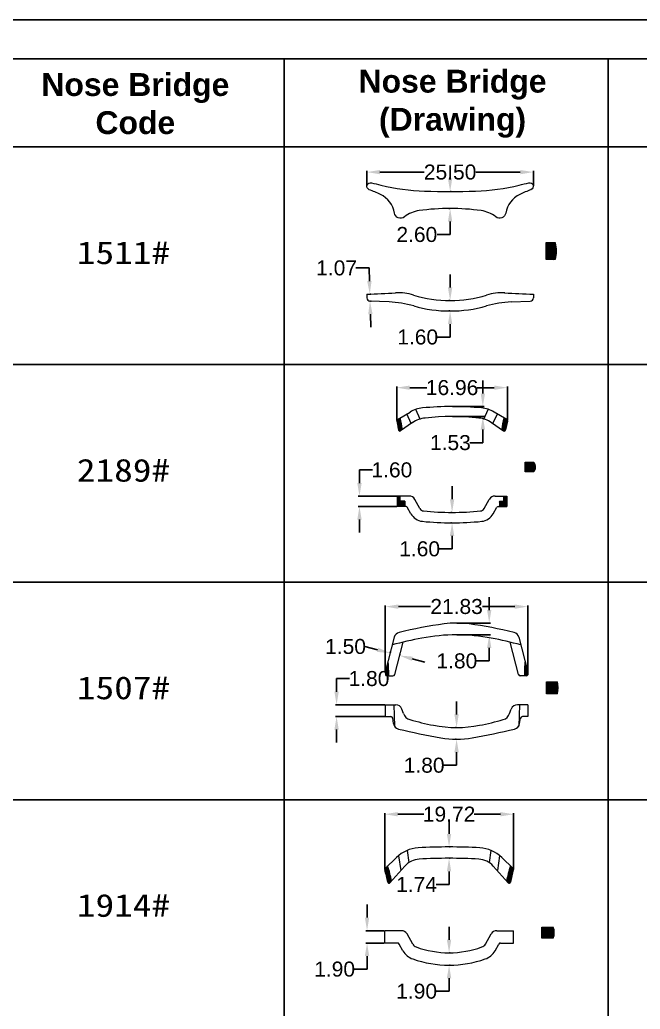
# Model space of a CAD drawing. Header units: inches. Extents: x 3613 to 8393, y -2205 to -794.
# Drawn here: x 4172 to 4267, y -1040.3 to -888.6 of the extents above; entities that cross this region are included whole.
import ezdxf

# ---------------------------------------------------------------- set-up
doc = ezdxf.new("R2010")
doc.units = ezdxf.units.IN
doc.header["$MEASUREMENT"] = 0
doc.styles.get("Standard").update_dxf_attribs({"font": 'arial.ttf'})
doc.dimstyles.new('Standard$0', dxfattribs={"dimtxt": 2.3, "dimasz": 2, "dimexe": 1, "dimexo": 1, "dimgap": 1, "dimtad": 0, "dimtih": 1, "dimtoh": 1, "dimdec": 1, "dimzin": 0, "dimdsep": 46, "dimtxsty": 'Standard', "dimcen": 0, "dimclrd": 4, "dimclre": 4, "dimclrt": 4, "dimadec": 1, "dimazin": 0, "dimtfac": 1, "dimtdec": 1, "dimtofl": 0, "dimtmove": 0, "dimatfit": 0, "dimfxl": 1, "dimtolj": 1, "dimtzin": 0, "dimarcsym": 0})

# ---------------------------------------------------------------- blocks, each defined once
blk = doc.blocks.new('*D350')
at = {"color": 0, "lineweight": -2, "transparency": 16777216}
for p, q in [((4225.13, -914.1), (4225.13, -911.81)), ((4227.13, -911.99), (4233.89, -911.99)), ((4248.63, -911.99), (4241.86, -911.99)), ((4250.63, -914.1), (4250.63, -911.81))]:
    blk.add_line(p, q, dxfattribs=at)
at = {"color": 0, "transparency": 16777216}
for points in [[(4227.13, -911.66), (4227.13, -912.32), (4225.13, -911.99)], [(4248.63, -911.66), (4248.63, -912.32), (4250.63, -911.99)]]:
    blk.add_solid(points, dxfattribs=at)
at = {"layer": 'Defpoints', "color": 0, "transparency": 16777216}
for p in [(4250.63, -911.99), (4225.13, -914.16), (4250.63, -914.16)]:
    blk.add_point(p, dxfattribs=at)
at = {"color": 0, "lineweight": 9, "transparency": 16777216, "insert": (4237.88, -911.99), "char_height": 2.3, "attachment_point": 5}
blk.add_mtext('\\A1;25.50', dxfattribs=at)
blk = doc.blocks.new('*D351')
at = {"color": 0, "lineweight": -2, "transparency": 16777216}
for p, q in [((4237.88, -912.96), (4237.88, -910.96)), ((4237.94, -914.96), (4238.06, -914.96)), ((4237.81, -917.56), (4237.7, -917.56)), ((4237.88, -919.56), (4237.88, -921.56)), ((4237.88, -921.56), (4235.88, -921.56))]:
    blk.add_line(p, q, dxfattribs=at)
at = {"color": 0, "transparency": 16777216}
for points in [[(4237.54, -912.96), (4238.21, -912.96), (4237.88, -914.96)], [(4237.54, -919.56), (4238.21, -919.56), (4237.88, -917.56)]]:
    blk.add_solid(points, dxfattribs=at)
at = {"layer": 'Defpoints', "color": 0, "transparency": 16777216}
for p in [(4237.88, -914.96), (4237.88, -917.56), (4237.88, -917.56)]:
    blk.add_point(p, dxfattribs=at)
at = {"color": 0, "lineweight": 9, "transparency": 16777216, "insert": (4232.78, -921.56), "char_height": 2.3, "attachment_point": 5}
blk.add_mtext('\\A1;2.60', dxfattribs=at)
blk = doc.blocks.new('*D352')
at = {"color": 0, "lineweight": -2, "transparency": 16777216}
for p, q in [((4237.88, -929.67), (4237.88, -927.67)), ((4237.81, -931.67), (4237.7, -931.67)), ((4237.81, -933.27), (4237.7, -933.27)), ((4237.88, -935.27), (4237.88, -937.27)), ((4237.88, -937.27), (4235.88, -937.27))]:
    blk.add_line(p, q, dxfattribs=at)
at = {"color": 0, "transparency": 16777216}
for points in [[(4237.54, -929.67), (4238.21, -929.67), (4237.88, -931.67)], [(4237.54, -935.27), (4238.21, -935.27), (4237.88, -933.27)]]:
    blk.add_solid(points, dxfattribs=at)
at = {"layer": 'Defpoints', "color": 0, "transparency": 16777216}
for p in [(4237.88, -931.67), (4237.88, -933.27), (4237.88, -933.27)]:
    blk.add_point(p, dxfattribs=at)
at = {"color": 0, "lineweight": 9, "transparency": 16777216, "insert": (4232.91, -937.27), "char_height": 2.3, "attachment_point": 5}
blk.add_mtext('\\A1;1.60', dxfattribs=at)
blk = doc.blocks.new('*D353')
at = {"color": 0, "lineweight": -2, "transparency": 16777216}
for p, q in [((4225.46, -926.68), (4223.46, -926.68)), ((4225.51, -928.68), (4225.46, -926.68)), ((4225.64, -930.68), (4225.75, -930.67)), ((4225.67, -931.75), (4225.78, -931.75)), ((4225.66, -933.75), (4225.72, -935.75))]:
    blk.add_line(p, q, dxfattribs=at)
at = {"color": 0, "transparency": 16777216}
for points in [[(4225.85, -928.67), (4225.18, -928.69), (4225.57, -930.68)], [(4226, -933.74), (4225.33, -933.76), (4225.6, -931.75)]]:
    blk.add_solid(points, dxfattribs=at)
at = {"layer": 'Defpoints', "color": 0, "transparency": 16777216}
for p in [(4225.57, -930.68), (4225.57, -930.68), (4225.6, -931.75)]:
    blk.add_point(p, dxfattribs=at)
at = {"color": 0, "lineweight": 9, "transparency": 16777216, "insert": (4220.49, -926.68), "char_height": 2.3, "attachment_point": 5}
blk.add_mtext('\\A1;1.07', dxfattribs=at)
blk = doc.blocks.new('*D354')
at = {"color": 0, "lineweight": -2, "transparency": 16777216}
for p, q in [((4238.18, -962.13), (4238.18, -960.13)), ((4238.12, -964.13), (4238, -964.13)), ((4238.11, -965.73), (4238, -965.73)), ((4238.17, -967.73), (4238.17, -969.73)), ((4238.17, -969.73), (4236.17, -969.73))]:
    blk.add_line(p, q, dxfattribs=at)
at = {"color": 0, "transparency": 16777216}
for points in [[(4237.85, -962.13), (4238.52, -962.13), (4238.18, -964.13)], [(4237.84, -967.73), (4238.51, -967.73), (4238.18, -965.73)]]:
    blk.add_solid(points, dxfattribs=at)
at = {"layer": 'Defpoints', "color": 0, "transparency": 16777216}
for p in [(4238.18, -964.13), (4238.18, -965.73), (4238.18, -965.73)]:
    blk.add_point(p, dxfattribs=at)
at = {"color": 0, "lineweight": 9, "transparency": 16777216, "insert": (4233.21, -969.73), "char_height": 2.3, "attachment_point": 5}
blk.add_mtext('\\A1;1.60', dxfattribs=at)
blk = doc.blocks.new('*D362')
at = {"color": 0, "lineweight": -2, "transparency": 16777216}
for p, q in [((4242.89, -945.92), (4242.89, -943.92)), ((4238.24, -947.92), (4243.07, -947.92)), ((4238.24, -949.45), (4243.07, -949.45)), ((4242.89, -951.45), (4242.89, -953.45)), ((4242.89, -953.45), (4240.89, -953.45))]:
    blk.add_line(p, q, dxfattribs=at)
at = {"color": 0, "transparency": 16777216}
for points in [[(4242.56, -945.92), (4243.23, -945.92), (4242.89, -947.92)], [(4242.56, -951.45), (4243.23, -951.45), (4242.89, -949.45)]]:
    blk.add_solid(points, dxfattribs=at)
at = {"layer": 'Defpoints', "color": 0, "transparency": 16777216}
for p in [(4238.18, -947.92), (4238.18, -949.45), (4242.89, -949.45)]:
    blk.add_point(p, dxfattribs=at)
at = {"color": 0, "lineweight": 9, "transparency": 16777216, "insert": (4237.92, -953.45), "char_height": 2.3, "attachment_point": 5}
blk.add_mtext('\\A1;1.53', dxfattribs=at)
blk = doc.blocks.new('*D363')
at = {"color": 0, "lineweight": -2, "transparency": 16777216}
for p, q in [((4223.99, -959.63), (4223.99, -957.63)), ((4223.99, -957.63), (4225.99, -957.63)), ((4229.73, -961.63), (4223.81, -961.63)), ((4229.73, -963.23), (4223.81, -963.23)), ((4223.99, -965.23), (4223.99, -967.23))]:
    blk.add_line(p, q, dxfattribs=at)
at = {"color": 0, "transparency": 16777216}
for points in [[(4223.66, -959.63), (4224.33, -959.63), (4223.99, -961.63)], [(4223.66, -965.23), (4224.33, -965.23), (4223.99, -963.23)]]:
    blk.add_solid(points, dxfattribs=at)
at = {"layer": 'Defpoints', "color": 0, "transparency": 16777216}
for p in [(4223.99, -961.63), (4229.79, -961.63), (4229.79, -963.23)]:
    blk.add_point(p, dxfattribs=at)
at = {"color": 0, "lineweight": 9, "transparency": 16777216, "insert": (4228.96, -957.63), "char_height": 2.3, "attachment_point": 5}
blk.add_mtext('\\A1;1.60', dxfattribs=at)
blk = doc.blocks.new('*D321')
at = {"color": 0, "lineweight": -2, "transparency": 16777216}
for p, q in [((4229.7, -950.03), (4229.7, -944.84)), ((4231.7, -945.02), (4234.31, -945.02)), ((4244.65, -945.02), (4242.04, -945.02)), ((4246.65, -950.03), (4246.65, -944.84))]:
    blk.add_line(p, q, dxfattribs=at)
at = {"color": 0, "transparency": 16777216}
for points in [[(4231.7, -944.69), (4231.7, -945.35), (4229.7, -945.02)], [(4244.65, -944.69), (4244.65, -945.35), (4246.65, -945.02)]]:
    blk.add_solid(points, dxfattribs=at)
at = {"layer": 'Defpoints', "color": 0, "transparency": 16777216}
for p in [(4229.7, -945.02), (4229.7, -950.09), (4246.65, -950.09)]:
    blk.add_point(p, dxfattribs=at)
at = {"color": 0, "lineweight": 9, "transparency": 16777216, "insert": (4238.18, -945.02), "char_height": 2.3, "attachment_point": 5}
blk.add_mtext('\\A1;16.96', dxfattribs=at)
blk = doc.blocks.new('*D356')
at = {"color": 0, "lineweight": -2, "transparency": 16777216}
for p, q in [((4220.49, -991.61), (4220.49, -989.61)), ((4220.49, -989.61), (4222.49, -989.61)), ((4227.89, -993.61), (4220.31, -993.61)), ((4227.89, -995.41), (4220.31, -995.41)), ((4220.49, -997.41), (4220.49, -999.41))]:
    blk.add_line(p, q, dxfattribs=at)
at = {"color": 0, "transparency": 16777216}
for points in [[(4220.15, -991.61), (4220.82, -991.61), (4220.49, -993.61)], [(4220.15, -997.41), (4220.82, -997.41), (4220.49, -995.41)]]:
    blk.add_solid(points, dxfattribs=at)
at = {"layer": 'Defpoints', "color": 0, "transparency": 16777216}
for p in [(4220.49, -993.61), (4227.95, -993.61), (4227.95, -995.41)]:
    blk.add_point(p, dxfattribs=at)
at = {"color": 0, "lineweight": 9, "transparency": 16777216, "insert": (4225.45, -989.61), "char_height": 2.3, "attachment_point": 5}
blk.add_mtext('\\A1;1.80', dxfattribs=at)
blk = doc.blocks.new('*D357')
at = {"color": 0, "lineweight": -2, "transparency": 16777216}
for p, q in [((4238.87, -995.09), (4238.87, -993.09)), ((4238.8, -997.09), (4238.69, -997.09)), ((4238.8, -998.89), (4238.69, -998.89)), ((4238.87, -1000.89), (4238.87, -1002.89)), ((4238.87, -1002.89), (4236.87, -1002.89))]:
    blk.add_line(p, q, dxfattribs=at)
at = {"color": 0, "transparency": 16777216}
for points in [[(4238.53, -995.09), (4239.2, -995.09), (4238.87, -997.09)], [(4238.53, -1000.89), (4239.2, -1000.89), (4238.87, -998.89)]]:
    blk.add_solid(points, dxfattribs=at)
at = {"layer": 'Defpoints', "color": 0, "transparency": 16777216}
for p in [(4238.87, -997.09), (4238.87, -998.89), (4238.87, -998.89)]:
    blk.add_point(p, dxfattribs=at)
at = {"color": 0, "lineweight": 9, "transparency": 16777216, "insert": (4233.9, -1002.89), "char_height": 2.3, "attachment_point": 5}
blk.add_mtext('\\A1;1.80', dxfattribs=at)
blk = doc.blocks.new('*D358')
at = {"color": 0, "lineweight": -2, "transparency": 16777216}
for p, q in [((4227.95, -988.53), (4227.95, -978.39)), ((4229.95, -978.57), (4234.88, -978.57)), ((4247.78, -978.57), (4242.86, -978.57)), ((4249.78, -988.53), (4249.78, -978.39))]:
    blk.add_line(p, q, dxfattribs=at)
at = {"color": 0, "transparency": 16777216}
for points in [[(4229.95, -978.24), (4229.95, -978.91), (4227.95, -978.57)], [(4247.78, -978.24), (4247.78, -978.91), (4249.78, -978.57)]]:
    blk.add_solid(points, dxfattribs=at)
at = {"layer": 'Defpoints', "color": 0, "transparency": 16777216}
for p in [(4249.78, -978.57), (4227.95, -988.59), (4249.78, -988.59)]:
    blk.add_point(p, dxfattribs=at)
at = {"color": 0, "lineweight": 9, "transparency": 16777216, "insert": (4238.87, -978.57), "char_height": 2.3, "attachment_point": 5}
blk.add_mtext('\\A1;21.83', dxfattribs=at)
blk = doc.blocks.new('*D359')
at = {"color": 0, "lineweight": -2, "transparency": 16777216}
for p, q in [((4243.87, -979.1), (4243.87, -977.1)), ((4238.93, -981.1), (4244.05, -981.1)), ((4238.93, -982.9), (4244.05, -982.9)), ((4243.87, -984.9), (4243.87, -986.9)), ((4243.87, -986.9), (4241.87, -986.9))]:
    blk.add_line(p, q, dxfattribs=at)
at = {"color": 0, "transparency": 16777216}
for points in [[(4243.54, -979.1), (4244.2, -979.1), (4243.87, -981.1)], [(4243.54, -984.9), (4244.2, -984.9), (4243.87, -982.9)]]:
    blk.add_solid(points, dxfattribs=at)
at = {"layer": 'Defpoints', "color": 0, "transparency": 16777216}
for p in [(4238.87, -981.1), (4238.87, -982.9), (4243.87, -982.9)]:
    blk.add_point(p, dxfattribs=at)
at = {"color": 0, "lineweight": 9, "transparency": 16777216, "insert": (4238.91, -986.9), "char_height": 2.3, "attachment_point": 5}
blk.add_mtext('\\A1;1.80', dxfattribs=at)
blk = doc.blocks.new('*D360')
at = {"color": 0, "lineweight": -2, "transparency": 16777216}
for p, q in [((4226.76, -985.19), (4224.83, -984.69)), ((4228.71, -985.63), (4228.74, -985.52)), ((4230.17, -986.01), (4230.2, -985.89)), ((4232.09, -986.57), (4234.02, -987.07))]:
    blk.add_line(p, q, dxfattribs=at)
at = {"color": 0, "transparency": 16777216}
for points in [[(4226.85, -984.87), (4226.68, -985.52), (4228.7, -985.69)], [(4232.17, -986.24), (4232, -986.89), (4230.15, -986.07)]]:
    blk.add_solid(points, dxfattribs=at)
at = {"layer": 'Defpoints', "color": 0, "transparency": 16777216}
for p in [(4228.7, -985.69), (4228.7, -985.69), (4230.15, -986.07)]:
    blk.add_point(p, dxfattribs=at)
at = {"color": 0, "lineweight": 9, "transparency": 16777216, "insert": (4221.86, -984.69), "char_height": 2.3, "attachment_point": 5}
blk.add_mtext('\\A1;1.50', dxfattribs=at)
blk = doc.blocks.new('*D340')
at = {"color": 0, "lineweight": -2, "transparency": 16777216}
for p, q in [((4237.72, -1029.62), (4237.72, -1027.62)), ((4237.78, -1031.62), (4237.9, -1031.62)), ((4237.78, -1033.52), (4237.9, -1033.52)), ((4237.72, -1035.52), (4237.72, -1037.52)), ((4237.72, -1037.52), (4235.72, -1037.52))]:
    blk.add_line(p, q, dxfattribs=at)
at = {"color": 0, "transparency": 16777216}
for points in [[(4237.38, -1029.62), (4238.05, -1029.62), (4237.72, -1031.62)], [(4237.38, -1035.52), (4238.05, -1035.52), (4237.72, -1033.52)]]:
    blk.add_solid(points, dxfattribs=at)
at = {"layer": 'Defpoints', "color": 0, "transparency": 16777216}
for p in [(4237.72, -1031.62), (4237.72, -1033.52), (4237.72, -1033.52)]:
    blk.add_point(p, dxfattribs=at)
at = {"color": 0, "lineweight": 9, "transparency": 16777216, "insert": (4232.75, -1037.52), "char_height": 2.3, "attachment_point": 5}
blk.add_mtext('\\A1;1.90', dxfattribs=at)
blk = doc.blocks.new('*D341')
at = {"color": 0, "lineweight": -2, "transparency": 16777216}
for p, q in [((4225.16, -1026.23), (4225.16, -1024.23)), ((4227.8, -1028.23), (4224.98, -1028.23)), ((4227.8, -1030.13), (4224.98, -1030.13)), ((4225.16, -1032.13), (4225.16, -1034.13)), ((4225.16, -1034.13), (4223.16, -1034.13))]:
    blk.add_line(p, q, dxfattribs=at)
at = {"color": 0, "transparency": 16777216}
for points in [[(4224.82, -1026.23), (4225.49, -1026.23), (4225.16, -1028.23)], [(4224.82, -1032.13), (4225.49, -1032.13), (4225.16, -1030.13)]]:
    blk.add_solid(points, dxfattribs=at)
at = {"layer": 'Defpoints', "color": 0, "transparency": 16777216}
for p in [(4225.16, -1028.23), (4227.86, -1028.23), (4227.86, -1030.13)]:
    blk.add_point(p, dxfattribs=at)
at = {"color": 0, "lineweight": 9, "transparency": 16777216, "insert": (4220.19, -1034.13), "char_height": 2.3, "attachment_point": 5}
blk.add_mtext('\\A1;1.90', dxfattribs=at)
blk = doc.blocks.new('*D408')
at = {"color": 0, "lineweight": -2, "transparency": 16777216}
for p, q in [((4227.86, -1018.78), (4227.86, -1010.21)), ((4229.86, -1010.39), (4233.87, -1010.39)), ((4245.58, -1010.39), (4241.57, -1010.39)), ((4247.58, -1018.78), (4247.58, -1010.21))]:
    blk.add_line(p, q, dxfattribs=at)
at = {"color": 0, "transparency": 16777216}
for points in [[(4229.86, -1010.05), (4229.86, -1010.72), (4227.86, -1010.39)], [(4245.58, -1010.05), (4245.58, -1010.72), (4247.58, -1010.39)]]:
    blk.add_solid(points, dxfattribs=at)
at = {"layer": 'Defpoints', "color": 0, "transparency": 16777216}
for p in [(4227.86, -1010.39), (4227.86, -1018.84), (4247.58, -1018.84)]:
    blk.add_point(p, dxfattribs=at)
at = {"color": 0, "lineweight": 9, "transparency": 16777216, "insert": (4237.72, -1010.39), "char_height": 2.3, "attachment_point": 5}
blk.add_mtext('\\A1;19.72', dxfattribs=at)
blk = doc.blocks.new('*D409')
at = {"color": 0, "lineweight": -2, "transparency": 16777216}
for p, q in [((4237.72, -1013.4), (4237.72, -1011.4)), ((4237.78, -1015.4), (4237.9, -1015.4)), ((4237.78, -1017.14), (4237.9, -1017.14)), ((4237.72, -1019.14), (4237.72, -1021.14)), ((4237.72, -1021.14), (4235.72, -1021.14))]:
    blk.add_line(p, q, dxfattribs=at)
at = {"color": 0, "transparency": 16777216}
for points in [[(4237.38, -1013.4), (4238.05, -1013.4), (4237.72, -1015.4)], [(4237.38, -1019.14), (4238.05, -1019.14), (4237.72, -1017.14)]]:
    blk.add_solid(points, dxfattribs=at)
at = {"layer": 'Defpoints', "color": 0, "transparency": 16777216}
for p in [(4237.72, -1015.4), (4237.72, -1017.14), (4237.72, -1017.14)]:
    blk.add_point(p, dxfattribs=at)
at = {"color": 0, "lineweight": 9, "transparency": 16777216, "insert": (4232.75, -1021.14), "char_height": 2.3, "attachment_point": 5}
blk.add_mtext('\\A1;1.74', dxfattribs=at)

msp = doc.modelspace()

# ---------------------------------------------------------------- hatches: boundary and pattern name
at = {"lineweight": 9}
h = msp.add_hatch(dxfattribs=at)
h.set_pattern_fill('ANSI31', color=1, scale=0.05, style=0)
h.set_pattern_definition([(45, (2100.55374, -1561.58841), (-0.112253202, 0.112253202), [])])
edge = h.paths.add_edge_path()
edge.add_arc((4249.842, -924.095), 4.325, 342.50768, 377.49232)
edge.add_line((4253.967, -922.795), (4252.567, -922.795))
edge.add_line((4252.567, -922.795), (4252.567, -925.395))
edge.add_line((4252.567, -925.395), (4253.967, -925.395))
h = msp.add_hatch(dxfattribs=at)
h.set_pattern_fill('ANSI31', color=1, style=0)
h.set_pattern_definition([(135, (6218.08465, -1023.0298), (0.088388348, 0.088388348), [])])
h.paths.add_polyline_path([(4230.221, -949.664), (4229.796, -949.92, 0.3146619), (4229.702, -950.129), (4229.966, -951.5, 0.537722), (4230.274, -951.628), (4230.561, -951.435, 0.0417109)])
h = msp.add_hatch(dxfattribs=at)
h.set_pattern_fill('ANSI31', color=1, style=0)
h.set_pattern_definition([(45, (2258.26842, -1023.0298), (-0.088388348, 0.088388348), [])])
h.paths.add_polyline_path([(4245.792, -951.435), (4246.079, -951.628, 0.537722), (4246.387, -951.5), (4246.651, -950.129, 0.3146619), (4246.557, -949.92), (4246.132, -949.664, 0.0417109)])
h = msp.add_hatch(dxfattribs=at)
h.set_pattern_fill('ANSI31', color=1, scale=0.05, style=0)
h.set_pattern_definition([(45, (3124.82004, -1953.15113), (-0.112253202, 0.112253202), [])])
edge = h.paths.add_edge_path()
edge.add_arc((4249.877, -957.182), 1.087, 316.39718, 403.60282)
edge.add_line((4250.665, -956.432), (4249.365, -956.432))
edge.add_line((4249.365, -956.432), (4249.365, -957.932))
edge.add_line((4249.365, -957.932), (4250.665, -957.932))
h = msp.add_hatch(dxfattribs=at)
h.set_pattern_fill('ANSI31', color=1, scale=0.05, style=0)
h.set_pattern_definition([(135, (5351.9551, -1954.20282), (0.112253202, 0.112253202), [])])
h.paths.add_polyline_path([(4230.226, -962.429), (4230.226, -961.629), (4229.79, -961.629), (4229.79, -963.229), (4230.93, -963.229), (4230.93, -962.429)])
h = msp.add_hatch(dxfattribs=at)
h.set_pattern_fill('ANSI31', color=1, scale=0.05, style=0)
h.set_pattern_definition([(45, (3124.39758, -1954.20282), (-0.112253202, 0.112253202), [])])
h.paths.add_polyline_path([(4246.126, -962.429), (4245.423, -962.429), (4245.423, -963.229), (4246.563, -963.229), (4246.563, -961.629), (4246.126, -961.629)])
h = msp.add_hatch(dxfattribs=at)
h.set_pattern_fill('ANSI31', color=1, scale=0.05, style=0)
h.set_pattern_definition([(45, (2642.38983, -1501.02584), (-0.112253202, 0.112253202), [])])
h.paths.add_polyline_path([(4228.443, -987.688, 0.031548), (4228.367, -986.979), (4227.951, -988.593), (4227.972, -989.012, 0.399647), (4228.171, -989.202), (4228.481, -989.202, 0.0135148)])
h = msp.add_hatch(dxfattribs=at)
h.set_pattern_fill('ANSI31', color=1, scale=0.05, style=0)
h.set_pattern_definition([(135, (5835.34377, -1501.02584), (0.112253202, 0.112253202), [])])
h.paths.add_polyline_path([(4249.29, -987.688, -0.031548), (4249.367, -986.979), (4249.783, -988.593), (4249.762, -989.012, -0.399647), (4249.562, -989.202), (4249.253, -989.202, -0.0135148)])
h = msp.add_hatch(dxfattribs=at)
h.set_pattern_fill('ANSI31', color=1, scale=0.05, style=0)
h.set_pattern_definition([(45, (2535.593, -1518.47864), (-0.112253202, 0.112253202), [])])
edge = h.paths.add_edge_path()
edge.add_arc((4250.323, -991.023), 4.1, 347.31962, 372.68038)
edge.add_line((4254.323, -990.123), (4252.623, -990.123))
edge.add_line((4252.623, -990.123), (4252.623, -991.923))
edge.add_line((4252.623, -991.923), (4254.323, -991.923))
h = msp.add_hatch(dxfattribs=at)
h.set_pattern_fill('ANSI31', color=1, scale=0.05, style=0)
h.set_pattern_definition([(135, (5486.55923, -1750.70127), (0.112253202, 0.112253202), [])])
edge = h.paths.add_edge_path()
edge.add_line((4228.666, -1020.889), (4228.9, -1020.627))
edge.add_arc((4212.85, -1023.506), 16.307, 370.16783, 378.54599)
edge.add_line((4228.31, -1018.319), (4227.918, -1018.699))
edge.add_arc((4228.058, -1018.843), 0.2, 494.1762, 557.04615)
edge.add_arc((4212.85, -1023.506), 15.707, 369.95618, 377.04615, ccw=False)
edge.add_arc((4228.517, -1020.755), 0.2, 189.95618, 318.16348)
h = msp.add_hatch(dxfattribs=at)
h.set_pattern_fill('ANSI31', color=1, scale=0.05, style=0)
h.set_pattern_definition([(45, (2988.87436, -1750.70127), (-0.112253202, 0.112253202), [])])
edge = h.paths.add_edge_path()
edge.add_line((4246.768, -1020.889), (4246.533, -1020.627))
edge.add_arc((4262.584, -1023.506), 16.307, 161.45401, 169.83217, ccw=False)
edge.add_line((4247.124, -1018.319), (4247.515, -1018.699))
edge.add_arc((4247.376, -1018.843), 0.2, -17.04615, 45.8238, ccw=False)
edge.add_arc((4262.584, -1023.506), 15.707, 162.95385, 170.04382)
edge.add_arc((4246.917, -1020.755), 0.2, 221.83652, 350.04382, ccw=False)
h = msp.add_hatch(dxfattribs=at)
h.set_pattern_fill('ANSI31', color=1, scale=0.05, style=0)
h.set_pattern_definition([(45, (2988.87436, -1756.97341), (-0.112253202, 0.112253202), [])])
edge = h.paths.add_edge_path()
edge.add_arc((4251.356, -1028.541), 2.483, 339.98404, 380.01596)
edge.add_line((4253.69, -1027.691), (4251.94, -1027.691))
edge.add_line((4251.94, -1027.691), (4251.94, -1029.391))
edge.add_line((4251.94, -1029.391), (4253.69, -1029.391))

# ---------------------------------------------------------------- linework, layer by layer
for p, q in [((4492.889, -894.646), (4083.633, -894.646)), ((4212.458, -894.646), (4212.458, -1150.606)), ((4262.106, -894.646), (4262.106, -1150.606)), ((4096.451, -908.139), (4492.889, -908.139)), ((4096.451, -941.48), (4492.889, -941.48)), ((4096.451, -974.822), (4492.889, -974.822)), ((4096.451, -1008.164), (4492.889, -1008.164))]:
    msp.add_line(p, q)
at = {"color": 0, "lineweight": 9}
for p, q in [((4252.567, -922.795), (4253.967, -922.795)), ((4252.567, -925.395), (4252.567, -922.795)), ((4253.967, -925.395), (4252.567, -925.395)), ((4225.127, -930.691), (4225.127, -931.252)), ((4250.627, -930.691), (4250.627, -931.252)), ((4228.517, -931.883), (4225.604, -931.751)), ((4247.236, -931.883), (4250.149, -931.751)), ((4229.796, -949.92), (4231.739, -948.752)), ((4231.915, -950.524), (4231.236, -949.054)), ((4233.309, -949.826), (4232.624, -948.343)), ((4243.044, -949.826), (4243.729, -948.343)), ((4244.438, -950.524), (4245.117, -949.054)), ((4246.557, -949.92), (4244.614, -948.752)), ((4229.702, -950.129), (4229.966, -951.5)), ((4232.124, -950.383), (4230.274, -951.628)), ((4244.229, -950.383), (4246.079, -951.628)), ((4246.651, -950.129), (4246.387, -951.5)), ((4249.365, -956.432), (4250.665, -956.432)), ((4249.365, -957.932), (4249.365, -956.432)), ((4250.665, -957.932), (4249.365, -957.932)), ((4231.596, -961.629), (4229.79, -961.629)), ((4229.79, -961.629), (4229.79, -963.229)), ((4230.226, -962.429), (4230.226, -961.629)), ((4230.93, -962.429), (4230.226, -962.429)), ((4230.93, -962.429), (4230.93, -963.229)), ((4233.263, -963.556), (4232.468, -962.139)), ((4243.089, -963.556), (4243.885, -962.139)), ((4244.757, -961.629), (4246.563, -961.629)), ((4245.423, -962.429), (4246.126, -962.429)), ((4245.423, -962.429), (4245.423, -963.229)), ((4246.126, -962.429), (4246.126, -961.629)), ((4246.563, -961.629), (4246.563, -963.229)), ((4231.128, -963.229), (4229.79, -963.229)), ((4231.868, -964.339), (4231.302, -963.331)), ((4244.484, -964.339), (4245.051, -963.331)), ((4245.225, -963.229), (4246.563, -963.229)), ((4229.329, -983.25), (4227.951, -988.593)), ((4248.404, -983.25), (4249.783, -988.593)), ((4229.4, -988.977), (4230.678, -984.025)), ((4248.333, -988.977), (4247.055, -984.025)), ((4227.951, -988.593), (4227.972, -989.012)), ((4228.171, -989.202), (4229.11, -989.202)), ((4249.562, -989.202), (4248.624, -989.202)), ((4249.783, -988.593), (4249.762, -989.012)), ((4252.623, -990.123), (4254.323, -990.123)), ((4252.623, -991.923), (4252.623, -990.123)), ((4254.323, -991.923), (4252.623, -991.923)), ((4227.951, -993.614), (4229.541, -993.614)), ((4227.951, -993.614), (4227.951, -995.414)), ((4229.239, -993.614), (4229.349, -996.891)), ((4230.736, -994.97), (4230.48, -994.27)), ((4246.997, -994.97), (4247.254, -994.27)), ((4249.783, -993.614), (4248.193, -993.614)), ((4248.494, -993.614), (4248.385, -996.891)), ((4249.783, -993.614), (4249.783, -995.414)), ((4227.951, -995.414), (4228.79, -995.414)), ((4229.205, -996.498), (4229.087, -995.672)), ((4248.529, -996.498), (4248.646, -995.672)), ((4249.783, -995.414), (4248.943, -995.414)), ((4227.918, -1018.699), (4229.655, -1017.012)), ((4229.97, -1016.755), (4230.317, -1019.015)), ((4231.298, -1015.953), (4231.577, -1017.771)), ((4244.135, -1015.953), (4243.857, -1017.771)), ((4245.463, -1016.755), (4245.117, -1019.015)), ((4247.515, -1018.699), (4245.779, -1017.012)), ((4228.666, -1020.889), (4230.957, -1018.33)), ((4246.768, -1020.889), (4244.477, -1018.33)), ((4251.94, -1027.691), (4253.69, -1027.691)), ((4251.94, -1029.391), (4251.94, -1027.691)), ((4230.407, -1028.23), (4227.858, -1028.23)), ((4227.858, -1030.13), (4227.858, -1028.23)), ((4232.152, -1030.285), (4231.277, -1028.738)), ((4243.282, -1030.285), (4244.156, -1028.738)), ((4245.027, -1028.23), (4247.576, -1028.23)), ((4247.576, -1030.13), (4247.576, -1028.23)), ((4253.69, -1029.391), (4251.94, -1029.391)), ((4229.822, -1030.13), (4227.858, -1030.13)), ((4230.66, -1031.304), (4230.083, -1030.283)), ((4244.773, -1031.304), (4245.351, -1030.283)), ((4245.612, -1030.13), (4247.576, -1030.13))]:
    msp.add_line(p, q, dxfattribs=at)
msp.add_lwpolyline([(4496.927, -1185.646), (4496.927, -888.646), (4076.927, -888.646), (4076.927, -1185.646)], close=True)
msp.add_lwpolyline([(4225.824, -913.621, 0.0065202), (4227.287, -913.986, 0.0482688), (4233.968, -914.89, 0.019048), (4241.785, -914.89, 0.0482688), (4248.466, -913.986, 0.0065202), (4249.929, -913.621, -0.9486695), (4250.268, -914.679, 0.0204064), (4248.539, -915.416, 0.2464185), (4246.404, -918.262, -0.5731557), (4244.876, -918.854), (4244.861, -918.843, 0.1347353), (4242.622, -917.887, 0.0339132), (4237.877, -917.564, 0.0339132), (4233.131, -917.887, 0.1347353), (4230.892, -918.843), (4230.877, -918.854, -0.5731557), (4229.349, -918.262, 0.2464185), (4227.214, -915.416, 0.0204064), (4225.486, -914.679, -0.9486695)], format="xyb", close=True, dxfattribs=at)
for centre, radius, start, end in [((4249.842, -924.095), 4.325, 342.50768, 17.49232), ((4222.361, -820.121), 110.604, 271.43281, 273.71046), ((4230.011, -938.078), 7.6, 72.56158, 93.71046), ((4237.762, -913.401), 18.265, 252.56158, 270.36032), ((4237.992, -913.401), 18.265, 269.63968, 287.43842), ((4245.743, -938.078), 7.6, 86.28954, 107.43842), ((4253.392, -820.121), 110.604, 266.28954, 268.56719), ((4225.627, -931.252), 0.5, 180, 267.40139), ((4227.769, -948.366), 16.5, 74.05037, 87.40139), ((4247.984, -948.366), 16.5, 92.59861, 105.94963), ((4250.127, -931.252), 0.5, 272.59861, 0), ((4237.762, -913.401), 19.865, 254.05037, 270.3313), ((4237.992, -913.401), 19.865, 269.6687, 285.94963), ((4234.057, -952.609), 4.5, 95.29681, 121.0065), ((4238.177, -997.046), 49.128, 84.70319, 95.29681), ((4242.296, -952.609), 4.5, 58.9935, 84.70319), ((4229.899, -950.091), 0.2, 121.0065, 190.87372), ((4219.793, -952.585), 10.829, 6.09184, 15.64574), ((4234.525, -953.951), 4.3, 96.33963, 123.9453), ((4238.177, -986.819), 37.37, 83.66037, 96.33963), ((4241.828, -953.951), 4.3, 56.0547, 83.66037), ((4256.56, -952.585), 10.829, 164.35426, 173.90816), ((4246.454, -950.091), 0.2, 349.12628, 58.9935), ((4230.162, -951.463), 0.2, 190.87372, 303.9453), ((4246.191, -951.463), 0.2, 236.0547, 349.12628), ((4249.877, -957.182), 1.087, 316.39718, 43.60282), ((4231.596, -962.629), 1, 29.31477, 90), ((4244.757, -962.629), 1, 90, 150.68523), ((4231.128, -963.429), 0.2, 29.31477, 90), ((4233.874, -963.213), 0.7, 209.31477, 264.07841), ((4238.111, -922.362), 41.77, 264.07841, 270.08656), ((4238.242, -922.362), 41.77, 269.91344, 275.92159), ((4242.479, -963.213), 0.7, 275.92159, 330.68523), ((4245.225, -963.429), 0.2, 90, 150.68523), ((4233.874, -963.213), 2.3, 209.31477, 264.07841), ((4238.111, -922.362), 43.37, 264.07841, 270.08656), ((4238.242, -922.362), 43.37, 269.91344, 275.92159), ((4242.479, -963.213), 2.3, 275.92159, 330.68523), ((4246.009, -1048.119), 67.502, 97.71727, 103.66586), ((4238.867, -995.411), 14.313, 90, 97.71727), ((4238.867, -995.411), 14.313, 82.28273, 90), ((4231.724, -1048.119), 67.502, 76.33414, 82.28273), ((4246.009, -1048.119), 65.902, 100.90463, 104.93838), ((4230.298, -983.5), 1, 103.66586, 165.52995), ((4238.867, -1011.044), 28.146, 90, 100.90463), ((4238.867, -1011.044), 28.146, 79.09537, 90), ((4231.724, -1048.119), 65.902, 75.06162, 79.09537), ((4247.436, -983.5), 1, 14.47005, 76.33414), ((4222.797, -987.939), 5.652, 2.54539, 9.77325), ((4254.937, -987.939), 5.652, 170.22675, 177.45461), ((4200.454, -989.143), 28.027, 359.87788, 2.97506), ((4277.28, -989.143), 28.027, 177.02494, 180.12212), ((4228.171, -989.002), 0.2, 182.86412, 270), ((4229.11, -988.902), 0.3, 270, 345.52995), ((4248.624, -988.902), 0.3, 194.47005, 270), ((4249.562, -989.002), 0.2, 270, 357.13588), ((4250.323, -991.023), 4.1, 347.31962, 12.68038), ((4229.541, -994.614), 1, 20.12817, 90), ((4248.193, -994.614), 1, 90, 159.87183), ((4228.79, -995.714), 0.3, 8.09073, 90), ((4232.126, -994.461), 1.48, 200.12817, 253.85332), ((4243.085, -956.608), 40.887, 253.85332, 259.07847), ((4234.648, -956.608), 40.887, 280.92153, 286.14668), ((4245.608, -994.461), 1.48, 286.14668, 339.87183), ((4248.943, -995.714), 0.3, 90, 171.90927), ((4230.195, -996.358), 1, 188.09073, 256.92879), ((4261.051, -863.461), 137.432, 256.92879, 259.69307), ((4238.867, -978.469), 18.623, 259.07847, 280.92153), ((4216.683, -863.461), 137.432, 280.30693, 283.07121), ((4247.539, -996.358), 1, 283.07121, 351.90927), ((4238.867, -985.446), 13.446, 259.69307, 280.30693), ((4233.298, -1020.762), 5.228, 93.42187, 134.1762), ((4237.717, -1094.663), 79.262, 90, 93.42187), ((4237.717, -1094.663), 79.262, 86.57813, 90), ((4242.136, -1020.762), 5.228, 45.8238, 86.57813), ((4233.325, -1020.449), 3.178, 93.38694, 138.16348), ((4237.717, -1094.663), 77.522, 90, 93.38694), ((4237.717, -1094.663), 77.522, 86.61306, 90), ((4242.109, -1020.449), 3.178, 41.83652, 86.61306), ((4228.058, -1018.843), 0.2, 134.1762, 197.04615), ((4212.85, -1023.506), 16.307, 10.16783, 18.54599), ((4262.584, -1023.506), 16.307, 161.45401, 169.83217), ((4247.376, -1018.843), 0.2, 342.95385, 45.8238), ((4212.85, -1023.506), 15.707, 9.95618, 17.04615), ((4262.584, -1023.506), 15.707, 162.95385, 170.04382), ((4228.517, -1020.755), 0.2, 189.95618, 318.16348), ((4246.917, -1020.755), 0.2, 221.83652, 350.04382), ((4251.356, -1028.541), 2.483, 339.98404, 20.01596), ((4230.407, -1029.23), 1, 29.4881, 90), ((4245.027, -1029.23), 1, 90, 150.5119), ((4229.822, -1030.43), 0.3, 29.4881, 90), ((4233.022, -1029.792), 1, 209.4881, 250.06702), ((4237.717, -1016.847), 14.77, 250.06702, 270), ((4237.717, -1016.847), 14.77, 270, 289.93298), ((4242.411, -1029.792), 1, 289.93298, 330.5119), ((4245.612, -1030.43), 0.3, 90, 150.5119), ((4233.097, -1029.926), 2.799, 209.4881, 250.54613), ((4242.336, -1029.926), 2.799, 289.45387, 330.5119), ((4237.717, -1016.847), 16.67, 250.54613, 270), ((4237.717, -1016.847), 16.67, 270, 289.45387)]:
    msp.add_arc(centre, radius, start, end, dxfattribs=at)

# ---------------------------------------------------------------- texts
at = {"char_height": 3.5, "width": 34.34827, "attachment_point": 5}
for s, insert in [('{\\fArial|b1|i0|c0|p34;Nose Bridge Code}', (4189.661, -901.512)), ('{\\fArial|b1|i0|c0|p34;Nose Bridge (Drawing)}', (4238.252, -901.512)), ('{\\fSimSun|b1|i0|c0|p2;\\W1.2;1511\\fSimSun|b1|i0|c134|p2;#}', (4187.846, -924.359)), ('{\\fSimSun|b1|i0|c0|p2;\\W1.2;2189\\fSimSun|b1|i0|c134|p2;#}', (4187.846, -957.701)), ('{\\fSimSun|b1|i0|c0|p2;\\W1.2;1507\\fSimSun|b1|i0|c134|p2;#}', (4187.846, -991.043)), ('{\\fSimSun|b1|i0|c0|p2;\\W1.2;1914\\fSimSun|b1|i0|c134|p2;#}', (4187.846, -1024.385))]:
    msp.add_mtext(s, dxfattribs=dict(at, insert=insert))

# ---------------------------------------------------------------- dimensions: what is measured, and where the dimension line sits
at = {"color": 3, "lineweight": 9}
for base, p1, p2, override, picture, middle in [((4250.627, -911.99), (4225.127, -914.159), (4250.627, -914.159), {"dimasz": 2, "dimexe": 0.18, "dimexo": 0.0625, "dimgap": 0.09, "dimdec": 2, "dimtxsty": 'Standard', "dimcen": 0.09, "dimclrd": 0, "dimclre": 0, "dimclrt": 0, "dimtdec": 2, "dimatfit": 3, "dimfxl": 1.25, "dimarcsym": 0}, '*D350', (4237.877, -911.99)), ((4229.6989, -945.019), (4246.6542, -950.091), (4229.6989, -950.091), {"dimasz": 2, "dimexe": 0.18, "dimexo": 0.0625, "dimgap": 0.09, "dimdec": 2, "dimtxsty": 'Standard', "dimcen": 0.09, "dimclrd": 0, "dimclre": 0, "dimclrt": 0, "dimtdec": 2, "dimatfit": 3, "dimfxl": 1.25, "dimarcsym": 0}, '*D321', (4238.1765, -945.019)), ((4249.783, -978.573), (4227.951, -988.593), (4249.783, -988.593), {"dimasz": 2, "dimexe": 0.18, "dimexo": 0.0625, "dimgap": 0.09, "dimdec": 2, "dimtxsty": 'Standard', "dimcen": 0.09, "dimclrd": 0, "dimclre": 0, "dimclrt": 0, "dimtdec": 2, "dimatfit": 3, "dimfxl": 1.25, "dimarcsym": 0}, '*D358', (4238.867, -978.573)), ((4227.858, -1010.387), (4247.576, -1018.843), (4227.858, -1018.843), {"dimexe": 0.18, "dimexo": 0.0625, "dimgap": 0.09, "dimdec": 2, "dimcen": 0.09, "dimclrd": 0, "dimclre": 0, "dimclrt": 0, "dimtdec": 2, "dimatfit": 3, "dimfxl": 1.25}, '*D408', (4237.717, -1010.387))]:
    dim = msp.add_linear_dim(base=base, p1=p1, p2=p2, dimstyle='Standard$0', override=override, dxfattribs=at)
    dim.commit()
    dim.dimension.update_dxf_attribs({"geometry": picture, "text_midpoint": middle})
for base, p1, p2, picture, middle, dimtype in [((4237.877, -917.564), (4237.877, -914.964), (4237.877, -917.564), '*D351', (4232.784, -921.564), 160), ((4225.156, -1028.23), (4227.858, -1030.13), (4227.858, -1028.23), '*D341', (4220.191, -1034.13), 161)]:
    dim = msp.add_linear_dim(base=base, p1=p1, p2=p2, angle=90, dimstyle='Standard$0', override={"dimexe": 0.18, "dimexo": 0.0625, "dimgap": 0.09, "dimdec": 2, "dimcen": 0.09, "dimclrd": 0, "dimclre": 0, "dimclrt": 0, "dimtdec": 2, "dimatfit": 3, "dimfxl": 1.25}, dxfattribs=at)
    dim.commit()
    dim.dimension.update_dxf_attribs({"geometry": picture, "text_midpoint": middle, "dimtype": dimtype})
for p1, p2, distance, picture, middle in [((4225.604, -931.751), (4225.573, -930.679), 0, '*D353', (4220.488, -926.68)), ((4238.177, -947.918), (4238.177, -949.448), 4.716, '*D362', (4237.923, -953.448)), ((4229.79, -963.229), (4229.79, -961.629), 5.796, '*D363', (4228.959, -957.629)), ((4238.179, -964.132), (4238.176, -965.732), 0, '*D354', (4233.205, -969.732)), ((4230.151, -986.068), (4228.699, -985.693), 0, '*D360', (4221.861, -984.694)), ((4237.717, -1031.617), (4237.717, -1033.517), 0, '*D340', (4232.752, -1037.517))]:
    dim = msp.add_aligned_dim(p1=p1, p2=p2, distance=distance, dimstyle='Standard$0', override={"dimasz": 2, "dimexe": 0.18, "dimexo": 0.0625, "dimgap": 0.09, "dimdec": 2, "dimtxsty": 'Standard', "dimcen": 0.09, "dimclrd": 0, "dimclre": 0, "dimclrt": 0, "dimtdec": 2, "dimatfit": 3, "dimfxl": 1.25, "dimarcsym": 0}, dxfattribs=at)
    dim.commit()
    dim.dimension.update_dxf_attribs({"geometry": picture, "text_midpoint": middle})
for base, p1, p2, override, picture, middle in [((4237.877, -933.266), (4237.877, -931.666), (4237.877, -933.266), {"dimasz": 2, "dimexe": 0.18, "dimexo": 0.0625, "dimgap": 0.09, "dimdec": 2, "dimtxsty": 'Standard', "dimcen": 0.09, "dimclrd": 0, "dimclre": 0, "dimclrt": 0, "dimtdec": 2, "dimatfit": 3, "dimfxl": 1.25, "dimarcsym": 0}, '*D352', (4232.912, -937.266)), ((4243.87, -982.899), (4238.867, -981.099), (4238.867, -982.899), {"dimasz": 2, "dimexe": 0.18, "dimexo": 0.0625, "dimgap": 0.09, "dimdec": 2, "dimtxsty": 'Standard', "dimcen": 0.09, "dimclrd": 0, "dimclre": 0, "dimclrt": 0, "dimtdec": 2, "dimatfit": 3, "dimfxl": 1.25, "dimarcsym": 0}, '*D359', (4238.905, -986.899)), ((4220.488, -993.614), (4227.951, -995.414), (4227.951, -993.614), {"dimasz": 2, "dimexe": 0.18, "dimexo": 0.0625, "dimgap": 0.09, "dimdec": 2, "dimtxsty": 'Standard', "dimcen": 0.09, "dimclrd": 0, "dimclre": 0, "dimclrt": 0, "dimtdec": 2, "dimatfit": 3, "dimfxl": 1.25, "dimarcsym": 0}, '*D356', (4225.453, -989.614)), ((4238.867, -998.892), (4238.867, -997.092), (4238.867, -998.892), {"dimasz": 2, "dimexe": 0.18, "dimexo": 0.0625, "dimgap": 0.09, "dimdec": 2, "dimtxsty": 'Standard', "dimcen": 0.09, "dimclrd": 0, "dimclre": 0, "dimclrt": 0, "dimtdec": 2, "dimatfit": 3, "dimfxl": 1.25, "dimarcsym": 0}, '*D357', (4233.902, -1002.892)), ((4237.717, -1017.142), (4237.717, -1015.402), (4237.717, -1017.142), {"dimexe": 0.18, "dimexo": 0.0625, "dimgap": 0.09, "dimdec": 2, "dimcen": 0.09, "dimclrd": 0, "dimclre": 0, "dimclrt": 0, "dimtdec": 2, "dimatfit": 3, "dimfxl": 1.25}, '*D409', (4232.753, -1021.142))]:
    dim = msp.add_linear_dim(base=base, p1=p1, p2=p2, angle=90, dimstyle='Standard$0', override=override, dxfattribs=at)
    dim.commit()
    dim.dimension.update_dxf_attribs({"geometry": picture, "text_midpoint": middle})

doc.saveas('drawing.dxf')
